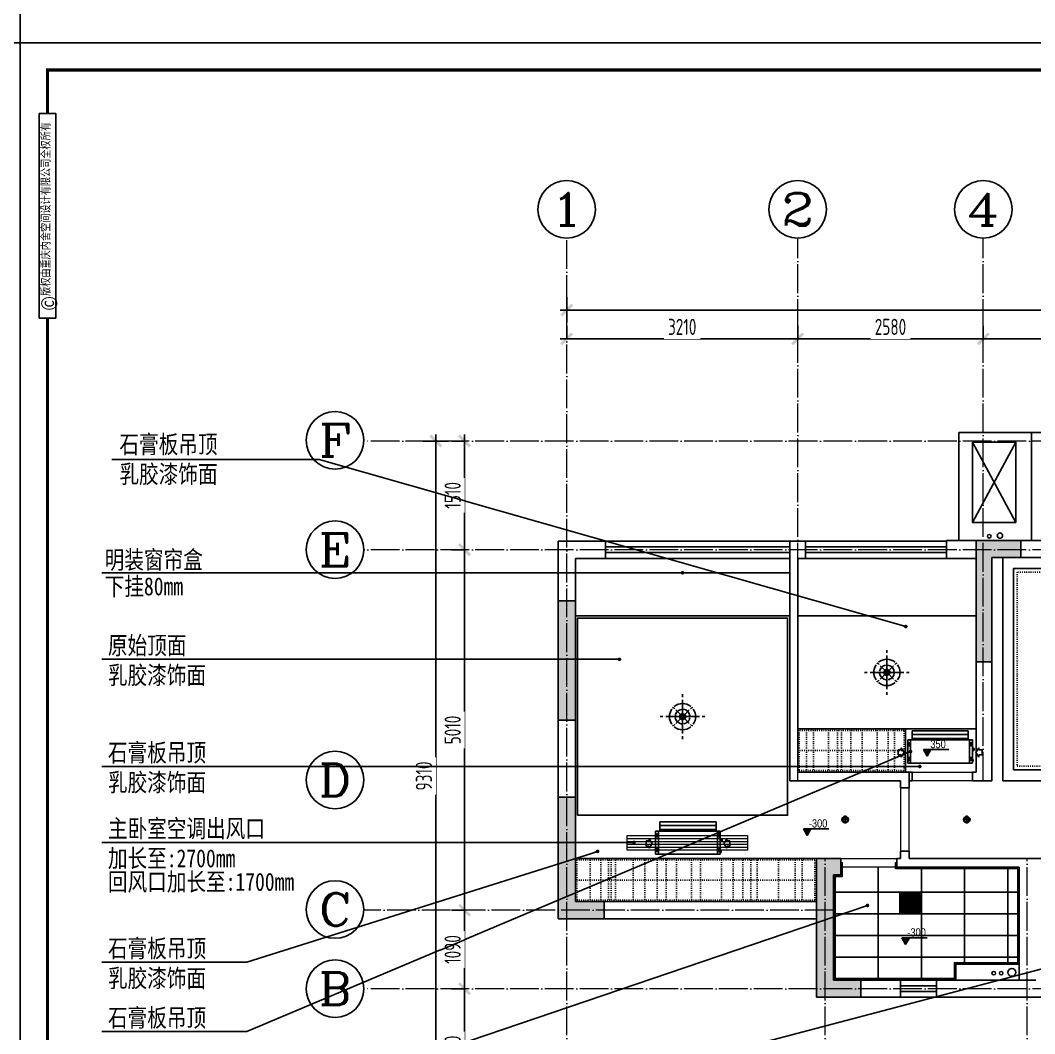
# Model space of a CAD drawing. Header units: inches. Extents: x 600 to 250244, y -404780 to 1000.
# Drawn here: x 154891 to 168992, y -283694 to -269611 of the extents above; entities that cross this region are included whole.
import ezdxf
from ezdxf.enums import TextEntityAlignment as Align

# ---------------------------------------------------------------- set-up
doc = ezdxf.new("R2010")
doc.units = ezdxf.units.IN
doc.header["$MEASUREMENT"] = 0
doc.linetypes.add('ACAD_ISO03W100', pattern=[30, 12, -18])
doc.linetypes.add('DOTE', pattern=[2.42, 2, -0.2, 0.02, -0.2])
for name, color, linetype in [('15开关布置图-YJ', 2, 'Continuous'), ('AXIS', 1, 'Continuous'), ('AXIS_TEXT', 7, 'Continuous'), ('A图框', 7, 'Continuous'), ('D-ARCHI', 250, 'Continuous'), ('EVH 立面填充', 8, 'Continuous'), ('IBS-003-建筑窗框', 3, 'Continuous'), ('IBS-050-建筑文字标注', 50, 'Continuous'), ('IBS-182-原建筑非承重墙', 150, 'Continuous'), ('IBS-200-原建筑承重墙柱', 200, 'Continuous'), ('IBS-63-原建筑窗', 63, 'Continuous'), ('IDS-030-造型完成面(看线)', 30, 'Continuous'), ('IDS-040-固定高家具', 40, 'Continuous'), ('IRC-022-天花设备', 22, 'Continuous'), ('IRC-2-天花灯具', 2, 'Continuous'), ('IRC-30-天花轮廓线', 30, 'Continuous'), ('外标注', 50, 'Continuous')]:
    doc.layers.add(name, color=color, linetype=linetype)
for name, color, linetype, lineweight in [('墙体', 9, 'Continuous', 25), ('天棚材质标注', 2, 'Continuous', 5), ('门', 65, 'Continuous', 13)]:
    doc.layers.add(name, color=color, linetype=linetype, lineweight=lineweight)
doc.styles.add('-宋体', font='SimSun.ttf', dxfattribs={"width": 0.8})
doc.styles.add('04.YBC-外标注3.0', font='SimSun.ttf', dxfattribs={"width": 0.8, "height": 3})
doc.styles.add('_TCH_AXIS', font='COMPLEX', dxfattribs={"bigfont": 'GBCBIG'})
doc.styles.add('COMPLEX', font='COMPLEX')
doc.styles.add('HBA-DIMT', font='ARCHS.SHX', dxfattribs={"width": 0.8})
doc.styles.add('宋体', font='SimSun.ttf', dxfattribs={"width": 0.8})
doc.dimstyles.new('HBA_40', dxfattribs={"dimscale": 50, "dimtxt": 2.5, "dimasz": 0.1, "dimexe": 2, "dimexo": 2.5, "dimgap": 0.6, "dimtad": 1, "dimdec": 0, "dimrnd": 5, "dimzin": 0, "dimtxsty": 'HBA-DIMT', "dimblk": 'HBA_DIMENSION_TICK', "dimblk1": 'HBA_DIMENSION_TICK', "dimblk2": 'HBA_DIMENSION_TICK', "dimcen": 0.125, "dimclrd": 44, "dimclre": 44, "dimclrt": 2, "dimadec": 0, "dimazin": 0, "dimtfac": 1, "dimtdec": 0, "dimtix": 1, "dimtmove": 1, "dimatfit": 3, "dimldrblk": 'HBA_Leader_Dot', "dimfxl": 0, "dimtvp": 1, "dimtfill": 1, "dimtolj": 1, "dimtzin": 0, "dimarcsym": 0})

# ---------------------------------------------------------------- blocks, each defined once
blk = doc.blocks.new('gegeg')
at = {"layer": 'A图框'}
for points in [[(162587, -39218), (162587, -60008), (133187, -60008), (133187, -39218)], [(133431, -40125), (133643, -40125), (133643, -42755), (133431, -42755)]]:
    blk.add_lwpolyline(points, close=True, dxfattribs=at)
at = {"layer": 'A图框', "const_width": 42}
for points in [[(133537, -40125), (133537, -39568), (162237, -39568), (162237, -57908)], [(133537, -57908), (133537, -42755)]]:
    blk.add_lwpolyline(points, dxfattribs=at)
at = {"layer": 'A图框', "rotation": 90, "style": '04.YBC-外标注3.0'}
for s, insert, char_height, width, attachment_point in [('版权由重庆内舍空间设计有限公司全权所有', (133460, -42471), 105, 2420.6, 1), ('©', (133559, -42567), 210, 191.34, 5)]:
    blk.add_mtext(s, dxfattribs=dict(at, insert=insert, char_height=char_height, width=width, attachment_point=attachment_point))
blk = doc.blocks.new('HBA_DIMENSION_TICK')
at = {"color": 0, "linetype": 'ByBlock'}
for p, q in [((-10, 0), (0, 0)), ((0, 0), (10, 0))]:
    blk.add_line(p, q, dxfattribs=at)
at = {"color": 50, "linetype": 'ByBlock'}
blk.add_solid([(-10, -7), (-7, -10), (7, 10), (10, 7)], dxfattribs=at)
blk = doc.blocks.new('*D355')
at = {"layer": 'Defpoints', "color": 0, "transparency": 16777216}
for p in [(165697, -274038), (162487, -274263), (165697, -274263)]:
    blk.add_point(p, dxfattribs=at)
at = {"layer": '外标注', "color": 44, "lineweight": -2, "transparency": 16777216}
for p, q in [((162487, -274038), (162487, -273858)), ((165697, -274038), (165697, -273858)), ((162496, -274038), (165688, -274038))]:
    blk.add_line(p, q, dxfattribs=at)
at = {"layer": '外标注', "color": 44, "lineweight": -2, "transparency": 16777216, "xscale": 9, "yscale": 9, "zscale": 9, "rotation": 180}
blk.add_blockref('HBA_DIMENSION_TICK', (162487, -274038), dxfattribs=at)
at = {"layer": '外标注', "color": 44, "lineweight": -2, "transparency": 16777216, "xscale": 9, "yscale": 9, "zscale": 9}
blk.add_blockref('HBA_DIMENSION_TICK', (165697, -274038), dxfattribs=at)
at = {"layer": '外标注', "color": 2, "transparency": 16777216, "insert": (164092, -273872), "char_height": 225, "attachment_point": 5, "style": 'HBA-DIMT', "bg_fill": 3, "box_fill_scale": 1.25, "bg_fill_color": 256, "bg_fill_true_color": 13158600, "bg_fill_transparency": 0}
blk.add_mtext('\\A1;3210', dxfattribs=at)
blk = doc.blocks.new('HBA_Leader_Dot')
at = {"color": 0, "linetype": 'ByBlock'}
blk.add_line((-5, 0), (-10, 0), dxfattribs=at)
at = {"color": 0, "linetype": 'ByBlock', "const_width": 5}
blk.add_lwpolyline([(-2.5, 0, 1), (2.5, 0, 1)], format="xyb", close=True, dxfattribs=at)
blk = doc.blocks.new('*D356')
at = {"layer": 'Defpoints', "color": 0, "transparency": 16777216}
for p in [(168277, -274038), (165697, -274263), (168277, -274263)]:
    blk.add_point(p, dxfattribs=at)
at = {"layer": '外标注', "color": 44, "lineweight": -2, "transparency": 16777216}
for p, q in [((165697, -274038), (165697, -273858)), ((168277, -274038), (168277, -273858)), ((165706, -274038), (168268, -274038))]:
    blk.add_line(p, q, dxfattribs=at)
at = {"layer": '外标注', "color": 44, "lineweight": -2, "transparency": 16777216, "xscale": 9, "yscale": 9, "zscale": 9, "rotation": 180}
blk.add_blockref('HBA_DIMENSION_TICK', (165697, -274038), dxfattribs=at)
at = {"layer": '外标注', "color": 44, "lineweight": -2, "transparency": 16777216, "xscale": 9, "yscale": 9, "zscale": 9}
blk.add_blockref('HBA_DIMENSION_TICK', (168277, -274038), dxfattribs=at)
at = {"layer": '外标注', "color": 2, "transparency": 16777216, "insert": (166987, -273872), "char_height": 225, "attachment_point": 5, "style": 'HBA-DIMT', "bg_fill": 3, "box_fill_scale": 1.25, "bg_fill_color": 256, "bg_fill_true_color": 13158600, "bg_fill_transparency": 0}
blk.add_mtext('\\A1;2580', dxfattribs=at)
blk = doc.blocks.new('*D357')
at = {"layer": 'Defpoints', "color": 0, "transparency": 16777216}
for p in [(174367, -274038), (168277, -274263), (174367, -274263)]:
    blk.add_point(p, dxfattribs=at)
at = {"layer": '外标注', "color": 44, "lineweight": -2, "transparency": 16777216}
for p, q in [((168277, -274038), (168277, -273858)), ((174367, -274038), (174367, -273858)), ((168286, -274038), (174358, -274038))]:
    blk.add_line(p, q, dxfattribs=at)
at = {"layer": '外标注', "color": 44, "lineweight": -2, "transparency": 16777216, "xscale": 9, "yscale": 9, "zscale": 9, "rotation": 180}
blk.add_blockref('HBA_DIMENSION_TICK', (168277, -274038), dxfattribs=at)
at = {"layer": '外标注', "color": 44, "lineweight": -2, "transparency": 16777216, "xscale": 9, "yscale": 9, "zscale": 9}
blk.add_blockref('HBA_DIMENSION_TICK', (174367, -274038), dxfattribs=at)
at = {"layer": '外标注', "color": 2, "transparency": 16777216, "insert": (171322, -273872), "char_height": 225, "attachment_point": 5, "style": 'HBA-DIMT', "bg_fill": 3, "box_fill_scale": 1.25, "bg_fill_color": 256, "bg_fill_true_color": 13158600, "bg_fill_transparency": 0}
blk.add_mtext('\\A1;6090', dxfattribs=at)
blk = doc.blocks.new('*D359')
at = {"layer": 'Defpoints', "color": 0, "transparency": 16777216}
for p in [(177187, -273638), (162487, -274038), (177187, -274038)]:
    blk.add_point(p, dxfattribs=at)
at = {"layer": '外标注', "color": 44, "lineweight": -2, "transparency": 16777216}
for p, q in [((162487, -273813), (162487, -273458)), ((177187, -273813), (177187, -273458)), ((162496, -273638), (177178, -273638))]:
    blk.add_line(p, q, dxfattribs=at)
at = {"layer": '外标注', "color": 44, "lineweight": -2, "transparency": 16777216, "xscale": 9, "yscale": 9, "zscale": 9, "rotation": 180}
blk.add_blockref('HBA_DIMENSION_TICK', (162487, -273638), dxfattribs=at)
at = {"layer": '外标注', "color": 44, "lineweight": -2, "transparency": 16777216, "xscale": 9, "yscale": 9, "zscale": 9}
blk.add_blockref('HBA_DIMENSION_TICK', (177187, -273638), dxfattribs=at)
at = {"layer": '外标注', "color": 2, "transparency": 16777216, "insert": (169837, -273472), "char_height": 225, "attachment_point": 5, "style": 'HBA-DIMT', "bg_fill": 3, "box_fill_scale": 1.25, "bg_fill_color": 256, "bg_fill_true_color": 13158600, "bg_fill_transparency": 0}
blk.add_mtext('\\A1;14700', dxfattribs=at)
blk = doc.blocks.new('*D360')
at = {"layer": 'Defpoints', "color": 0, "transparency": 16777216}
for p in [(161067, -283069), (161268, -283069), (161268, -284767)]:
    blk.add_point(p, dxfattribs=at)
at = {"layer": '外标注', "color": 44, "lineweight": -2, "transparency": 16777216}
for p, q in [((161067, -283069), (160887, -283069)), ((161067, -284758), (161067, -283078)), ((161067, -284767), (160887, -284767))]:
    blk.add_line(p, q, dxfattribs=at)
at = {"layer": '外标注', "color": 44, "lineweight": -2, "transparency": 16777216, "xscale": 9, "yscale": 9, "zscale": 9}
for p, rotation in [((161067, -283069), 90), ((161067, -284767), 270)]:
    blk.add_blockref('HBA_DIMENSION_TICK', p, dxfattribs=dict(at, rotation=rotation))
at = {"layer": '外标注', "color": 2, "transparency": 16777216, "insert": (160901, -283918), "char_height": 225, "attachment_point": 5, "rotation": 90, "style": 'HBA-DIMT', "bg_fill": 3, "box_fill_scale": 1.25, "bg_fill_color": 256, "bg_fill_true_color": 13158600, "bg_fill_transparency": 0}
blk.add_mtext('\\A1;1700', dxfattribs=at)
blk = doc.blocks.new('*D361')
at = {"layer": 'Defpoints', "color": 0, "transparency": 16777216}
for p in [(161067, -281979), (161268, -281979), (161268, -283069)]:
    blk.add_point(p, dxfattribs=at)
at = {"layer": '外标注', "color": 44, "lineweight": -2, "transparency": 16777216}
for p, q in [((161067, -281979), (160887, -281979)), ((161067, -283060), (161067, -281988)), ((161067, -283069), (160887, -283069))]:
    blk.add_line(p, q, dxfattribs=at)
at = {"layer": '外标注', "color": 44, "lineweight": -2, "transparency": 16777216, "xscale": 9, "yscale": 9, "zscale": 9}
for p, rotation in [((161067, -281979), 90), ((161067, -283069), 270)]:
    blk.add_blockref('HBA_DIMENSION_TICK', p, dxfattribs=dict(at, rotation=rotation))
at = {"layer": '外标注', "color": 2, "transparency": 16777216, "insert": (160901, -282524), "char_height": 225, "attachment_point": 5, "rotation": 90, "style": 'HBA-DIMT', "bg_fill": 3, "box_fill_scale": 1.25, "bg_fill_color": 256, "bg_fill_true_color": 13158600, "bg_fill_transparency": 0}
blk.add_mtext('\\A1;1090', dxfattribs=at)
blk = doc.blocks.new('*D362')
at = {"layer": 'Defpoints', "color": 0, "transparency": 16777216}
for p in [(161067, -276969), (161268, -276969), (161268, -281979)]:
    blk.add_point(p, dxfattribs=at)
at = {"layer": '外标注', "color": 44, "lineweight": -2, "transparency": 16777216}
for p, q in [((161067, -276969), (160887, -276969)), ((161067, -281970), (161067, -276978)), ((161067, -281979), (160887, -281979))]:
    blk.add_line(p, q, dxfattribs=at)
at = {"layer": '外标注', "color": 44, "lineweight": -2, "transparency": 16777216, "xscale": 9, "yscale": 9, "zscale": 9}
for p, rotation in [((161067, -276969), 90), ((161067, -281979), 270)]:
    blk.add_blockref('HBA_DIMENSION_TICK', p, dxfattribs=dict(at, rotation=rotation))
at = {"layer": '外标注', "color": 2, "transparency": 16777216, "insert": (160901, -279474), "char_height": 225, "attachment_point": 5, "rotation": 90, "style": 'HBA-DIMT', "bg_fill": 3, "box_fill_scale": 1.25, "bg_fill_color": 256, "bg_fill_true_color": 13158600, "bg_fill_transparency": 0}
blk.add_mtext('\\A1;5010', dxfattribs=at)
blk = doc.blocks.new('*D363')
at = {"layer": 'Defpoints', "color": 0, "transparency": 16777216}
for p in [(161067, -275458), (161268, -275458), (161268, -276969)]:
    blk.add_point(p, dxfattribs=at)
at = {"layer": '外标注', "color": 44, "lineweight": -2, "transparency": 16777216}
for p, q in [((161067, -275458), (160887, -275458)), ((161067, -276960), (161067, -275467)), ((161067, -276969), (160887, -276969))]:
    blk.add_line(p, q, dxfattribs=at)
at = {"layer": '外标注', "color": 44, "lineweight": -2, "transparency": 16777216, "xscale": 9, "yscale": 9, "zscale": 9}
for p, rotation in [((161067, -275458), 90), ((161067, -276969), 270)]:
    blk.add_blockref('HBA_DIMENSION_TICK', p, dxfattribs=dict(at, rotation=rotation))
at = {"layer": '外标注', "color": 2, "transparency": 16777216, "insert": (160901, -276213), "char_height": 225, "attachment_point": 5, "rotation": 90, "style": 'HBA-DIMT', "bg_fill": 3, "box_fill_scale": 1.25, "bg_fill_color": 256, "bg_fill_true_color": 13158600, "bg_fill_transparency": 0}
blk.add_mtext('\\A1;1510', dxfattribs=at)
blk = doc.blocks.new('*D364')
at = {"layer": 'Defpoints', "color": 0, "transparency": 16777216}
for p in [(160667, -275458), (161067, -275458), (161067, -284767)]:
    blk.add_point(p, dxfattribs=at)
at = {"layer": '外标注', "color": 44, "lineweight": -2, "transparency": 16777216}
for p, q in [((160842, -275458), (160487, -275458)), ((160667, -284758), (160667, -275467)), ((160842, -284767), (160487, -284767))]:
    blk.add_line(p, q, dxfattribs=at)
at = {"layer": '外标注', "color": 44, "lineweight": -2, "transparency": 16777216, "xscale": 9, "yscale": 9, "zscale": 9}
for p, rotation in [((160667, -275458), 90), ((160667, -284767), 270)]:
    blk.add_blockref('HBA_DIMENSION_TICK', p, dxfattribs=dict(at, rotation=rotation))
at = {"layer": '外标注', "color": 2, "transparency": 16777216, "insert": (160501, -280113), "char_height": 225, "attachment_point": 5, "rotation": 90, "style": 'HBA-DIMT', "bg_fill": 3, "box_fill_scale": 1.25, "bg_fill_color": 256, "bg_fill_true_color": 13158600, "bg_fill_transparency": 0}
blk.add_mtext('\\A1;9310', dxfattribs=at)
blk = doc.blocks.new('_AXISO')
blk.add_circle((0, 0), 0.5)
at = {"layer": 'AXIS_TEXT', "style": 'COMPLEX', "width": 1.041667}
blk.add_attdef('A', text='', height=0.56, dxfattribs=at).set_placement((-0.25, -0.28), (0.25, -0.28), align=Align.FIT)
blk = doc.blocks.new('A$C2C253EB8')
at = {"layer": 'IRC-2-天花灯具', "color": 250}
for p, q in [((0, 55), (110, 55)), ((55, 0), (55, 110))]:
    blk.add_line(p, q, dxfattribs=at)
at = {"layer": 'IRC-2-天花灯具', "color": 2}
blk.add_ellipse((55, 55), major_axis=(44, 0), ratio=1, start_param=1.571461413961594, end_param=7.85464672114118, dxfattribs=at)
at = {"layer": 'IRC-2-天花灯具', "color": 251}
blk.add_ellipse((55, 55), major_axis=(33, 0), ratio=1, start_param=1.570667, end_param=7.853852, dxfattribs=at)
blk = doc.blocks.new('A$C677541E1')
at = {"linetype": 'Continuous'}
for p, q in [((611, 1221), (611, 1145)), ((611, 1145), (611, 1221)), ((368, 854), (398, 823)), ((398, 823), (368, 854)), ((611, 1069), (611, 689)), ((611, 689), (611, 1069)), ((823, 823), (854, 854)), ((854, 854), (823, 823)), ((0, 611), (76, 611)), ((76, 611), (0, 611)), ((153, 611), (532, 611)), ((532, 611), (153, 611)), ((428, 793), (580, 642)), ((580, 642), (428, 793)), ((428, 428), (580, 580)), ((580, 580), (428, 428)), ((642, 642), (793, 793)), ((793, 793), (642, 642)), ((642, 580), (793, 428)), ((793, 428), (642, 580)), ((689, 611), (1069, 611)), ((1069, 611), (689, 611)), ((1221, 611), (1145, 611)), ((1145, 611), (1221, 611)), ((368, 368), (398, 398)), ((398, 398), (368, 368)), ((611, 532), (611, 153)), ((611, 153), (611, 532)), ((823, 398), (854, 368)), ((854, 368), (823, 398)), ((611, 76), (611, 0)), ((611, 0), (611, 76))]:
    blk.add_line(p, q, dxfattribs=at)
at = {"linetype": 'Continuous', "extrusion": (0, 0, -1)}
for major_axis, start_param, end_param in [((349, 78), 4.06277, 4.162216), ((349, 78), 4.06277, 4.162216), ((-358, 0), 0.888621, 2.252972), ((-349, 78), 2.120969, 2.220415), ((-349, 78), 2.120969, 2.220415), ((-358, 1), -0.003333, 0.613772), ((358, 1), 2.52782, 3.144925), ((78.3, 0), 0.000513, 6.283698), ((78.3, 1), 3.385592, 4.494095), ((-78.3, 1), -1.352502, -0.243999), ((-39.1, 0.4), 3.131185, 9.41437), ((39.1, 0.4), 3.382419, 4.490922), ((-39.1, 0.4), -1.349329, -0.240826), ((-39.1, 0.4), 1.792263, 2.900766), ((39.1, 0.4), 0.240826, 1.349329), ((-78.3, 1), 1.78909, 2.897593), ((78.3, 1), 0.243999, 1.352502), ((358, 1), -0.613772, 0.003333), ((-358, 1), 3.13826, 3.755365), ((-349, 78), -1.020623, -0.921177), ((-349, 78), -1.020623, -0.921177), ((-358, 0), 4.030214, 5.394564), ((349, 78), 0.921177, 1.020623), ((349, 78), 0.921177, 1.020623)]:
    blk.add_ellipse((611, 611), major_axis=major_axis, ratio=1, start_param=start_param, end_param=end_param, dxfattribs=at)
at = {"linetype": 'Continuous'}
for major_axis, start_param, end_param in [((-171, 105), 0.467757, 0.567203), ((-171, 105), 0.467757, 0.567203), ((-143, 142), 0.886906, 2.251257), ((-144, 140), -0.014456, 0.602649), ((-141, 143), -0.608759, 0.008346), ((-32.1, 30.1), 3.109878, 9.393063), ((-32.1, 30.1), 0.2, 1.308503), ((-14.8, 16.2), 3.186593, 9.469778), ((-31, 31.2), -1.336602, -0.228099), ((-31, 31.2), 1.804991, 2.913494), ((-15.1, 16), 0.25847, 1.366973), ((-146, 139), -0.825662, -0.726216), ((-146, 139), -0.825662, -0.726216), ((-16.1, 15), -1.374959, -0.266456), ((-16.1, 15), 1.766633, 2.875136), ((-15.1, 16), 3.400063, 4.508566), ((-143, 142), 4.028499, 5.392849), ((-32.1, 30.1), 3.341592, 4.450095), ((-144, 140), 3.127137, 3.744242), ((-171, 105), 3.609349, 3.708795), ((-171, 105), 3.609349, 3.708795), ((-146, 139), 2.315931, 2.415377), ((-146, 139), 2.315931, 2.415377), ((-141, 143), 2.532833, 3.149938)]:
    blk.add_ellipse((611, 611), major_axis=major_axis, ratio=1, start_param=start_param, end_param=end_param, dxfattribs=at)
blk = doc.blocks.new('ewrwrewqewer')
at = {"layer": 'IRC-022-天花设备'}
for p, q in [((1808406, 857418), (1808406, 857453)), ((1808406, 857453), (1808448, 857453)), ((1808448, 857453), (1808448, 857483)), ((1808448, 857483), (1808490, 857418)), ((1808539, 857245), (1808539, 857568)), ((1808539, 857268), (1808539, 857568)), ((1809439, 857568), (1808539, 857568)), ((1808552, 857514), (1808539, 857514)), ((1808552, 857501), (1808539, 857501)), ((1808552, 857514), (1808552, 857523)), ((1808552, 857493), (1808552, 857501)), ((1808566, 857493), (1808566, 857523)), ((1808579, 857245), (1808579, 857568)), ((1809399, 857568), (1809399, 857245)), ((1809412, 857493), (1809412, 857523)), ((1809426, 857514), (1809426, 857523)), ((1809426, 857514), (1809439, 857514)), ((1809426, 857501), (1809439, 857501)), ((1809426, 857493), (1809426, 857501)), ((1809439, 857568), (1809439, 857245)), ((1809439, 857541), (1809449, 857541)), ((1809439, 857515), (1809449, 857515)), ((1809449, 857541), (1809449, 857515)), ((1809530, 857483), (1809488, 857418)), ((1809530, 857453), (1809530, 857483)), ((1809572, 857453), (1809530, 857453)), ((1809572, 857418), (1809572, 857453)), ((1808406, 857383), (1808406, 857418)), ((1808448, 857383), (1808406, 857383)), ((1808490, 857418), (1808448, 857353)), ((1808448, 857353), (1808448, 857383)), ((1808552, 857311), (1808539, 857311)), ((1808552, 857320), (1808552, 857311)), ((1808566, 857320), (1808566, 857290)), ((1809412, 857320), (1809412, 857290)), ((1809426, 857320), (1809426, 857311)), ((1809426, 857311), (1809439, 857311)), ((1809439, 857390), (1809459, 857390)), ((1809439, 857385), (1809459, 857385)), ((1809439, 857365), (1809459, 857365)), ((1809439, 857360), (1809459, 857360)), ((1809459, 857390), (1809459, 857360)), ((1809459, 857390), (1809463, 857386)), ((1809459, 857360), (1809463, 857363)), ((1809463, 857386), (1809463, 857363)), ((1809488, 857418), (1809530, 857353)), ((1809530, 857353), (1809530, 857383)), ((1809530, 857383), (1809572, 857383)), ((1809572, 857383), (1809572, 857418)), ((1808552, 857298), (1808539, 857298)), ((1809439, 857245), (1808539, 857245)), ((1808552, 857298), (1808552, 857290)), ((1808599, 857225), (1808599, 857245)), ((1809379, 857225), (1808599, 857225)), ((1808599, 857225), (1808599, 857118)), ((1808599, 857169), (1809379, 857169)), ((1809379, 857225), (1809379, 857245)), ((1809379, 857225), (1809379, 857118)), ((1809426, 857298), (1809439, 857298)), ((1809426, 857298), (1809426, 857290)), ((1809379, 857118), (1808599, 857118))]:
    blk.add_line(p, q, dxfattribs=at)
for centre in [(1808629, 857235), (1808729, 857235), (1808829, 857235), (1808849, 857235), (1808948, 857235), (1809048, 857235), (1809148, 857235), (1809248, 857235), (1809348, 857235)]:
    blk.add_circle(centre, 2.35, dxfattribs=at)
for centre, start, end in [((1808559, 857523), 359.9995, 180), ((1808559, 857493), 180, 0.0316), ((1809419, 857523), 0, 180.0005), ((1809419, 857493), 179.9684, 0), ((1808559, 857320), 359.9684, 180), ((1809419, 857320), 0, 180.0316), ((1808559, 857290), 180, 0.0005), ((1809419, 857290), 179.9995, 0)]:
    blk.add_arc(centre, 6.67, start, end, dxfattribs=at)
blk = doc.blocks.new('A$C61603E42')
at = {"layer": '墙体'}
blk.add_hatch(color=256, dxfattribs=at).paths.add_polyline_path([(85, 0), (171, 157), (0, 157)])
blk.add_line((0, 157), (585, 157), dxfattribs=at)
for points in [[(0, 157), (85, 0)], [(171, 157), (85, 0)]]:
    blk.add_lwpolyline(points, dxfattribs=at)

msp = doc.modelspace()

# ---------------------------------------------------------------- hatches: boundary and pattern name
at = {"layer": 'EVH 立面填充'}
h = msp.add_hatch(color=256, dxfattribs=at)
h.dxf.hatch_style = 1
h.paths.add_polyline_path([(168397.1, -277078.6), (168797.1, -277078.6), (168797.1, -276838.6), (168177.1, -276838.6), (168177.1, -278528.6), (168397.1, -278528.6)])
h = msp.add_hatch(color=256, dxfattribs=at)
h.dxf.hatch_style = 1
h.paths.add_polyline_path([(162367.1, -279338.6), (162607.1, -279338.6), (162607.1, -277678.6), (162367.1, -277678.6)])
h = msp.add_hatch(color=256, dxfattribs=at)
h.dxf.hatch_style = 1
h.paths.add_polyline_path([(162607.1, -281858.6), (162607.1, -280408.6), (162367.1, -280408.6), (162367.1, -282098.6), (163007.1, -282098.6), (163007.1, -281858.6)])
h = msp.add_hatch(color=256, dxfattribs=at)
h.dxf.hatch_style = 1
h.paths.add_polyline_path([(165956.8, -283188.6), (166576.8, -283188.6), (166576.8, -282948.6), (166196.8, -282948.6), (166196.8, -281488.6), (166296.8, -281488.6), (166296.8, -281258.6), (165956.8, -281258.6)])
at = {"layer": 'IRC-2-天花灯具'}
h = msp.add_hatch(dxfattribs=at)
h.set_pattern_fill('ANSI31', color=256, scale=80)
h.set_pattern_definition([(45, (73348.115, -265961.833), (-7.0710678, 7.0710678), [])])
h.paths.add_polyline_path([(167136.8, -282008.6), (167396.8, -282008.6), (167396.8, -281748.6), (167136.8, -281748.6)])

# ---------------------------------------------------------------- linework, layer by layer
at = {"layer": 'D-ARCHI', "color": 251, "linetype": 'DOTE', "lineweight": 5, "ltscale": 200}
for p, q in [((166076.8, -287587), (166076.8, -281258.6)), ((168886.8, -287587), (168886.8, -281258.6))]:
    msp.add_line(p, q, dxfattribs=at)
at = {"layer": 'IBS-003-建筑窗框', "color": 251, "ltscale": 10}
for p, q in [((174487.1, -275338.4), (168947.1, -275338.4)), ((168947.1, -275338.4), (168947.1, -276838.6)), ((163027.1, -276847.6), (165587.1, -276847.6)), ((165807.1, -276848.6), (167767.1, -276848.6)), ((163027.1, -277088.6), (165587.1, -277088.6)), ((165807.1, -277088.6), (167767.1, -277088.6)), ((167126.8, -282948.6), (167626.8, -282948.6)), ((167126.8, -283188.6), (167626.8, -283188.6))]:
    msp.add_line(p, q, dxfattribs=at)
at = {"layer": 'IBS-182-原建筑非承重墙'}
for p, q in [((167937.1, -276838.6), (167937.1, -275338.4)), ((168947.1, -275338.4), (167937.1, -275338.4)), ((168129.1, -276592.3), (168727.3, -275473.5)), ((168727.3, -276592.3), (168129.1, -275473.5)), ((163027.1, -276847.6), (162367.1, -276847.6)), ((162367.1, -277678.6), (162367.1, -276848.6)), ((163027.1, -277088.6), (163027.1, -276847.6)), ((165587.1, -276847.6), (165807.1, -276847.6)), ((165587.1, -280178.6), (165587.1, -276848.6)), ((165807.1, -276847.6), (165807.1, -277088.6)), ((167767.1, -277088.6), (167767.1, -276838.6)), ((167767.1, -276838.6), (168177.1, -276838.6)), ((168797.1, -276838.6), (169307.1, -276838.6)), ((162607.1, -277678.6), (162607.1, -277088.6)), ((162607.1, -277088.6), (163027.1, -277088.6)), ((165697.1, -280058.6), (165697.1, -277088.6)), ((165697.1, -277088.6), (165807.1, -277088.6)), ((168177.1, -277088.6), (167767.1, -277088.6)), ((169307.1, -277078.6), (168797.1, -277078.6)), ((162607.1, -277888.6), (165587.1, -277888.6)), ((168177.1, -277888.6), (165697.1, -277888.6)), ((168177.1, -278528.6), (168177.1, -280058.6)), ((168397.1, -278528.6), (168397.1, -280178.6)), ((162367.1, -280408.6), (162367.1, -279338.6)), ((162607.1, -280408.6), (162607.1, -279338.6)), ((167247.1, -280058.6), (165697.1, -280058.6)), ((167247.1, -280278.6), (167247.1, -280058.6)), ((168127.1, -280178.6), (168127.1, -280058.6)), ((168127.1, -280058.6), (168177.1, -280058.6)), ((167127.1, -280178.6), (165587.1, -280178.6)), ((167127.1, -280278.6), (167127.1, -280178.6)), ((167247.1, -280278.6), (167127.1, -280278.6)), ((168397.1, -280178.6), (168127.1, -280178.6)), ((167246.8, -281158.6), (167126.8, -281158.6)), ((167126.8, -281158.6), (167126.8, -281258.6)), ((167246.8, -281258.6), (167246.8, -281158.6)), ((167126.8, -281258.6), (167076.8, -281258.6)), ((167076.8, -281258.6), (167076.8, -281378.6)), ((170896.8, -281258.6), (167246.8, -281258.6)), ((167076.8, -281378.6), (168776.8, -281378.6)), ((168776.8, -281378.6), (168776.8, -282948.6)), ((165956.8, -281858.6), (163007.1, -281858.6)), ((165956.8, -282098.6), (163007.1, -282098.6)), ((167896.8, -282728.6), (167896.8, -282948.6)), ((168776.8, -282728.6), (167896.8, -282728.6)), ((166576.8, -282948.6), (167126.8, -282948.6)), ((167126.8, -282948.6), (167126.8, -283188.6)), ((169006.8, -282948.6), (167626.8, -282948.6)), ((167626.8, -282948.6), (167626.8, -283188.6)), ((167126.8, -283188.6), (166576.8, -283188.6)), ((170086.8, -283188.6), (167626.8, -283188.6))]:
    msp.add_line(p, q, dxfattribs=at)
for points in [[(168129.1, -275473.5), (168727.3, -275473.5), (168727.3, -276592.3), (168129.1, -276592.3)], [(167247.1, -280058.6), (167287.1, -280058.6), (167287.1, -280178.6), (167247.1, -280178.6)]]:
    msp.add_lwpolyline(points, close=True, dxfattribs=at)
for centre, radius in [((168359.3, -276780.7), 25), ((168508.2, -276772.1), 37.5), ((168422.5, -282853.4), 25), ((168525.8, -282853.4), 25), ((168673.9, -282842), 55)]:
    msp.add_circle(centre, radius, dxfattribs=at)
at = {"layer": 'IBS-200-原建筑承重墙柱', "ltscale": 0.02}
for p, q in [((168177.1, -278528.6), (168177.1, -276838.6)), ((168797.1, -276838.6), (168177.1, -276838.6)), ((168797.1, -276838.6), (168797.1, -277078.6)), ((168397.1, -277078.6), (168397.1, -278528.6)), ((168397.1, -277078.6), (168797.1, -277078.6)), ((162367.1, -277678.6), (162607.1, -277678.6)), ((162367.1, -279338.6), (162367.1, -277678.6)), ((162607.1, -277678.6), (162607.1, -279338.6)), ((168397.1, -278528.6), (168177.1, -278528.6)), ((162367.1, -279338.6), (162607.1, -279338.6)), ((162607.1, -280408.6), (162367.1, -280408.6)), ((162367.1, -280408.6), (162367.1, -282098.6)), ((162607.1, -280408.6), (162607.1, -281858.6)), ((166296.8, -281258.6), (165956.8, -281258.6)), ((165956.8, -281258.6), (165956.8, -283188.6)), ((166296.8, -281258.6), (166296.8, -281488.6)), ((166296.8, -281488.6), (166196.8, -281488.6)), ((166196.8, -281488.6), (166196.8, -282948.6)), ((163007.1, -281858.6), (162607.1, -281858.6)), ((163007.1, -282098.6), (163007.1, -281858.6)), ((163007.1, -282098.6), (162367.1, -282098.6)), ((166576.8, -282948.6), (166196.8, -282948.6)), ((166576.8, -282948.6), (166576.8, -283188.6)), ((166576.8, -283188.6), (165956.8, -283188.6))]:
    msp.add_line(p, q, dxfattribs=at)
at = {"layer": 'IBS-63-原建筑窗'}
for p, q in [((163027.1, -276927.6), (165587.1, -276927.6)), ((165807.1, -276928.6), (167767.1, -276928.6)), ((163027.1, -277008.6), (165587.1, -277008.6)), ((165807.1, -277008.6), (167767.1, -277008.6)), ((167126.8, -283028.6), (167626.8, -283028.6)), ((167126.8, -283108.6), (167626.8, -283108.6))]:
    msp.add_line(p, q, dxfattribs=at)
at = {"layer": 'IDS-030-造型完成面(看线)'}
msp.add_lwpolyline([(167076.8, -281318.6), (167056.8, -281318.6), (167056.8, -281398.6), (168756.8, -281398.6), (168756.8, -282708.6), (167876.8, -282708.6), (167876.8, -282928.6), (166216.8, -282928.6), (166216.8, -281508.6), (166316.8, -281508.6), (166316.8, -281318.6), (166296.8, -281318.6)], dxfattribs=at)
at = {"layer": 'IDS-040-固定高家具'}
for p, q in [((167197.1, -279458.6), (165697.1, -279458.6)), ((167197.1, -280058.6), (167197.1, -279458.6)), ((165956.8, -281258.6), (162607.1, -281258.6))]:
    msp.add_line(p, q, dxfattribs=at)
at = {"layer": 'IDS-040-固定高家具', "linetype": 'ACAD_ISO03W100'}
for p, q in [((165820.5, -279478.6), (165820.5, -280038.6)), ((165915.5, -279478.6), (165915.5, -280038.6)), ((166125.8, -279478.6), (166125.8, -280038.6)), ((166249.6, -279478.6), (166249.6, -280038.6)), ((166307.2, -279478.6), (166307.2, -280038.6)), ((166433.9, -279478.6), (166433.9, -280038.6)), ((166595.2, -279478.6), (166595.2, -280038.6)), ((166799.7, -279478.6), (166799.7, -280038.6)), ((166955.2, -279478.6), (166955.2, -280038.6)), ((167044.5, -279478.6), (167044.5, -280038.6)), ((167177.1, -279758.6), (165717.1, -279758.6)), ((162814.2, -281278.6), (162814.2, -281838.6)), ((162962.9, -281278.6), (162962.9, -281838.6)), ((163067, -281278.6), (163067, -281838.6)), ((163104.2, -281278.6), (163104.2, -281838.6)), ((163163.7, -281278.6), (163163.7, -281838.6)), ((163409.1, -281278.6), (163409.1, -281838.6)), ((163572.7, -281278.6), (163572.7, -281838.6)), ((163743.7, -281278.6), (163743.7, -281838.6)), ((163870.2, -281278.6), (163870.2, -281838.6)), ((164011.5, -281278.6), (164011.5, -281838.6)), ((164219.7, -281278.6), (164219.7, -281838.6)), ((164346.1, -281278.6), (164346.1, -281838.6)), ((164636.1, -281278.6), (164636.1, -281838.6)), ((164799.7, -281278.6), (164799.7, -281838.6)), ((164933.6, -281278.6), (164933.6, -281838.6)), ((165045.2, -281278.6), (165045.2, -281838.6)), ((165134.4, -281278.6), (165134.4, -281838.6)), ((165431.9, -281278.6), (165431.9, -281838.6)), ((165662.4, -281278.6), (165662.4, -281838.6)), ((165759.1, -281278.6), (165759.1, -281838.6)), ((165936.8, -281558.6), (162627.1, -281558.6))]:
    msp.add_line(p, q, dxfattribs=at)
for points in [[(165717.1, -280038.6), (167177.1, -280038.6), (167177.1, -279478.6), (165717.1, -279478.6)], [(162627.1, -281838.6), (165936.8, -281838.6), (165936.8, -281278.6), (162627.1, -281278.6)]]:
    msp.add_lwpolyline(points, close=True, dxfattribs=at)
at = {"layer": 'IRC-2-天花灯具'}
msp.add_line((167116.8, -282028.6), (167116.8, -281728.6), dxfattribs=at)
at = {"layer": 'IRC-2-天花灯具', "linetype": 'ACAD_ISO03W100'}
msp.add_lwpolyline([(168747.1, -279978.6), (173717.1, -279978.6), (173717.1, -277278.6), (168747.1, -277278.6)], close=True, dxfattribs=at)
at = {"layer": 'IRC-2-天花灯具'}
for points in [[(167416.8, -281728.6), (167416.8, -282028.6), (166816.8, -282028.6), (166816.8, -281728.6)], [(167136.8, -282008.6), (167396.8, -282008.6), (167396.8, -281748.6), (167136.8, -281748.6)]]:
    msp.add_lwpolyline(points, close=True, dxfattribs=at)
at = {"layer": 'IRC-30-天花轮廓线'}
for p, q in [((168547.1, -277078.6), (168547.1, -280178.6)), ((162607.1, -277288.6), (165587.1, -277288.6)), ((167197.1, -279458.6), (168177.1, -279458.6)), ((168547.1, -280178.6), (173917.1, -280178.6)), ((166816.8, -282928.6), (166816.8, -281378.6)), ((167416.8, -282928.6), (167416.8, -281398.6)), ((168016.8, -282708.6), (168016.8, -281398.6)), ((168616.8, -282708.6), (168616.8, -281398.6)), ((168756.8, -281728.6), (166216.8, -281728.6)), ((168756.8, -282028.6), (166216.8, -282028.6)), ((168756.8, -282328.6), (166216.8, -282328.6)), ((168756.8, -282628.6), (166216.8, -282628.6))]:
    msp.add_line(p, q, dxfattribs=at)
for points in [[(168697.1, -280028.6), (173767.1, -280028.6), (173767.1, -277228.6), (168697.1, -277228.6)], [(162637.1, -280658.6), (165557.1, -280658.6), (165557.1, -277918.6), (162637.1, -277918.6)]]:
    msp.add_lwpolyline(points, close=True, dxfattribs=at)
at = {"layer": '天棚材质标注', "color": 1}
for p, q in [((163328.7, -280983.7), (164999.2, -280983.7)), ((163328.7, -281023.7), (164999.2, -281023.7)), ((163328.7, -281060), (164999.2, -281060)), ((163328.7, -281100), (164999.2, -281100))]:
    msp.add_line(p, q, dxfattribs=at)
msp.add_lwpolyline([(163328.7, -280941.8), (164999.2, -280941.8), (164999.2, -281141.8), (163328.7, -281141.8)], close=True, dxfattribs=at)
at = {"layer": '门', "color": 8, "lineweight": 5}
for points in [[(167287.1, -280058.6), (168127.1, -280058.6), (168127.1, -280178.6), (167287.1, -280178.6)], [(167126.8, -281158.6), (167247.1, -281158.6), (167247.1, -280278.6), (167126.8, -280278.6)], [(167076.8, -281378.6), (166296.8, -281378.6), (166296.8, -281258.6), (167076.8, -281258.6)]]:
    msp.add_lwpolyline(points, close=True, dxfattribs=at)

# ---------------------------------------------------------------- block references
at = {"layer": '15开关布置图-YJ', "color": 2}
for p, xscale, yscale, zscale in [((10904.9, -205051), 1.081083904073584, 1.081083904073584, 1.081083904073584), ((-20880, -227526.4), 1.081091401797356, 1.081091401797356, 1.081091401797356)]:
    msp.add_blockref('gegeg', p, dxfattribs=dict(at, xscale=xscale, yscale=yscale, zscale=zscale))
at = {"layer": 'AXIS'}
ref = msp.add_blockref('_AXISO', (162487.1, -272238.4), dxfattribs=dict(at, xscale=800, yscale=800, zscale=800))
ref.add_attrib('A', '1', dxfattribs={"layer": 'AXIS_TEXT', "height": 452.5, "style": '_TCH_AXIS', "width": 2.333333}).set_placement((162260.8, -272464.7), (162713.3, -272464.7), align=Align.FIT)
ref = msp.add_blockref('_AXISO', (165697.1, -272238.4), dxfattribs=dict(at, xscale=800, yscale=800, zscale=800))
ref.add_attrib('A', '2', dxfattribs={"layer": 'AXIS_TEXT', "height": 452.5, "style": '_TCH_AXIS', "width": 1.5}).set_placement((165470.8, -272464.7), (165923.3, -272464.7), align=Align.FIT)
ref = msp.add_blockref('_AXISO', (168277.1, -272238.4), dxfattribs=dict(at, xscale=800, yscale=800, zscale=800))
ref.add_attrib('A', '4', dxfattribs={"layer": 'AXIS_TEXT', "height": 452.5, "style": '_TCH_AXIS', "width": 1.3125}).set_placement((168050.8, -272464.7), (168503.3, -272464.7), align=Align.FIT)
ref = msp.add_blockref('_AXISO', (159267.2, -275448.4), dxfattribs=dict(at, xscale=800, yscale=800, zscale=800))
ref.add_attrib('A', 'F', dxfattribs={"layer": 'AXIS_TEXT', "height": 452.5, "style": '_TCH_AXIS', "width": 1.3125}).set_placement((159040.9, -275674.7), (159493.5, -275674.7), align=Align.FIT)
ref = msp.add_blockref('_AXISO', (159267.1, -276968.6), dxfattribs=dict(at, xscale=800, yscale=800, zscale=800))
ref.add_attrib('A', 'E', dxfattribs={"layer": 'AXIS_TEXT', "height": 452.5, "style": '_TCH_AXIS', "width": 1.3125}).set_placement((159040.8, -277194.9), (159493.3, -277194.9), align=Align.FIT)
ref = msp.add_blockref('_AXISO', (159267.1, -280168.4), dxfattribs=dict(at, xscale=800, yscale=800, zscale=800))
ref.add_attrib('A', 'D', dxfattribs={"layer": 'AXIS_TEXT', "height": 452.5, "style": '_TCH_AXIS', "width": 1.235294}).set_placement((159040.8, -280394.7), (159493.3, -280394.7), align=Align.FIT)
ref = msp.add_blockref('_AXISO', (159267.1, -281968.4), dxfattribs=dict(at, xscale=800, yscale=800, zscale=800))
ref.add_attrib('A', 'C', dxfattribs={"layer": 'AXIS_TEXT', "height": 452.5, "style": '_TCH_AXIS', "width": 1.4}).set_placement((159040.8, -282194.7), (159493.3, -282194.7), align=Align.FIT)
ref = msp.add_blockref('_AXISO', (159267.1, -283068.6), dxfattribs=dict(at, xscale=800, yscale=800, zscale=800))
ref.add_attrib('A', 'B', dxfattribs={"layer": 'AXIS_TEXT', "height": 452.5, "style": '_TCH_AXIS', "width": 1.235294}).set_placement((159040.8, -283294.9), (159493.3, -283294.9), align=Align.FIT)
at = {"layer": 'IBS-050-建筑文字标注', "color": 160, "linetype": 'ByBlock', "xscale": 0.6, "yscale": 0.6, "zscale": 0.6}
for p in [(167445.1, -279839.7), (165777.6, -280942), (167146.5, -282456.7)]:
    msp.add_blockref('A$C61603E42', p, dxfattribs=at)
at = {"layer": 'IRC-022-天花设备', "color": 250, "xscale": -1, "rotation": 180}
for p in [(-1641312.9, 577632.6), (-1644817.2, 576366.9)]:
    msp.add_blockref('ewrwrewqewer', p, dxfattribs=at)
at = {"layer": 'IRC-2-天花灯具', "xscale": 0.509157656016598, "yscale": 0.509157656016598, "zscale": 0.509157656016598}
for p in [(166626.2, -278984.5), (163786.2, -279599.5)]:
    msp.add_blockref('A$C677541E1', p, dxfattribs=at)
at = {"layer": 'IRC-2-天花灯具', "xscale": -1, "rotation": 180}
for p in [(166301.9, -280663.6), (167992.2, -280663.6)]:
    msp.add_blockref('A$C2C253EB8', p, dxfattribs=at)

# ---------------------------------------------------------------- texts
at = {"layer": '15开关布置图-YJ', "color": 241, "style": '宋体', "width": 0.8}
for s, p in [('石膏板吊顶', (156269.8, -275628.4)), ('乳胶漆饰面', (156269.8, -276042.6)), ('明装窗帘盒', (156065, -277233.2)), ('下挂80mm', (156065, -277602)), ('原始顶面', (156109.6, -278423)), ('乳胶漆饰面', (156109.6, -278837.2)), ('石膏板吊顶', (156109.6, -279912.5)), ('乳胶漆饰面', (156109.6, -280326.8)), ('主卧室空调出风口', (156109.6, -280967.2)), ('加长至:2700mm', (156109.6, -281381.4)), ('回风口加长至:1700mm', (156109.6, -281708.2)), ('石膏板吊顶', (156109.6, -282633.9)), ('乳胶漆饰面', (156109.6, -283048.1)), ('石膏板吊顶', (156109.6, -283597.7))]:
    msp.add_text(s, height=250, dxfattribs=at).set_placement(p)
at = {"layer": 'IBS-050-建筑文字标注', "linetype": 'ByBlock', "char_height": 115, "width": 1928.171, "attachment_point": 5, "style": '-宋体'}
for s, insert in [('{\\fArial Unicode MS|b0|i0|c0|p0;350}', (167648.5, -279670.3)), ('{\\fArial Unicode MS|b0|i0|c0|p0;-300}', (165981, -280772.6)), ('{\\fArial Unicode MS|b0|i0|c0|p0;-300}', (167349.9, -282287.3))]:
    msp.add_mtext(s, dxfattribs=dict(at, insert=insert))

# ---------------------------------------------------------------- dimensions: what is measured, and where the dimension line sits
at = {"layer": '外标注'}
dim = msp.add_linear_dim(base=(165697.1, -274038.4), p1=(162487.1, -274263), p2=(165697.1, -274263), dimstyle='HBA_40', override={"dimscale": 90, "dimfxl": 200, "dimfxlon": 1}, dxfattribs=at)
dim.commit()
dim.dimension.update_dxf_attribs({"geometry": '*D355', "text_midpoint": (164092.1, -273871.9)})
dim = msp.add_linear_dim(base=(161067.1, -283068.6), p1=(161268.2, -284767), p2=(161268.2, -283068.6), angle=270, dimstyle='HBA_40', override={"dimscale": 90, "dimfxl": 200, "dimfxlon": 1}, dxfattribs=at)
dim.commit()
dim.dimension.update_dxf_attribs({"geometry": '*D360', "text_midpoint": (160900.6, -283917.8)})

# ---------------------------------------------------------------- next in the draw order: dimensions: what is measured, and where the dimension line sits
dim = msp.add_linear_dim(base=(168277.1, -274038.4), p1=(165697.1, -274263), p2=(168277.1, -274263), dimstyle='HBA_40', override={"dimscale": 90, "dimfxl": 200, "dimfxlon": 1}, dxfattribs=at)
dim.commit()
dim.dimension.update_dxf_attribs({"geometry": '*D356', "text_midpoint": (166987.1, -273871.9)})
dim = msp.add_linear_dim(base=(161067.1, -281978.6), p1=(161268.2, -283068.6), p2=(161268.2, -281978.6), angle=270, dimstyle='HBA_40', override={"dimscale": 90, "dimfxl": 200, "dimfxlon": 1}, dxfattribs=at)
dim.commit()
dim.dimension.update_dxf_attribs({"geometry": '*D361', "text_midpoint": (160900.6, -282523.6)})

# ---------------------------------------------------------------- next in the draw order: dimensions: what is measured, and where the dimension line sits
dim = msp.add_linear_dim(base=(174367.1, -274038.4), p1=(168277.1, -274263), p2=(174367.1, -274263), dimstyle='HBA_40', override={"dimscale": 90, "dimfxl": 200, "dimfxlon": 1}, dxfattribs=at)
dim.commit()
dim.dimension.update_dxf_attribs({"geometry": '*D357', "text_midpoint": (171322.1, -273871.9)})
dim = msp.add_linear_dim(base=(161067.1, -276968.6), p1=(161268.2, -281978.6), p2=(161268.2, -276968.6), angle=270, dimstyle='HBA_40', override={"dimscale": 90, "dimfxl": 200, "dimfxlon": 1}, dxfattribs=at)
dim.commit()
dim.dimension.update_dxf_attribs({"geometry": '*D362', "text_midpoint": (160900.6, -279473.6)})

# ---------------------------------------------------------------- next in the draw order: dimensions: what is measured, and where the dimension line sits
dim = msp.add_linear_dim(base=(177187.1, -273638.4), p1=(162487.1, -274038.4), p2=(177187.1, -274038.4), dimstyle='HBA_40', override={"dimscale": 90, "dimfxl": 200, "dimfxlon": 1}, dxfattribs=at)
dim.commit()
dim.dimension.update_dxf_attribs({"geometry": '*D359', "text_midpoint": (169837.1, -273471.9)})
dim = msp.add_linear_dim(base=(161067.1, -275458.4), p1=(161268.2, -276968.6), p2=(161268.2, -275458.4), angle=270, dimstyle='HBA_40', override={"dimscale": 90, "dimfxl": 200, "dimfxlon": 1}, dxfattribs=at)
dim.commit()
dim.dimension.update_dxf_attribs({"geometry": '*D363', "text_midpoint": (160900.6, -276213.5)})

# ---------------------------------------------------------------- next in the draw order: linework, layer by layer
at = {"layer": 'D-ARCHI', "color": 251, "linetype": 'DOTE', "lineweight": 5, "ltscale": 200}
for p, q in [((162487.1, -287587), (162487.1, -272638.4)), ((165697.1, -280178.6), (165697.1, -272638.4)), ((168277.1, -280178.6), (168277.1, -272638.4))]:
    msp.add_line(p, q, dxfattribs=at)

# ---------------------------------------------------------------- next in the draw order: dimensions: what is measured, and where the dimension line sits
at = {"layer": '外标注'}
dim = msp.add_linear_dim(base=(160667.1, -275458.4), p1=(161067.1, -284767), p2=(161067.1, -275458.4), angle=90, dimstyle='HBA_40', override={"dimscale": 90, "dimfxl": 200, "dimfxlon": 1}, dxfattribs=at)
dim.commit()
dim.dimension.update_dxf_attribs({"geometry": '*D364', "text_midpoint": (160500.6, -280112.7)})

# ---------------------------------------------------------------- next in the draw order: linework, layer by layer
at = {"layer": 'D-ARCHI', "color": 251, "linetype": 'DOTE', "lineweight": 5, "ltscale": 200}
for p, q in [((180007.1, -275458.4), (159679.8, -275458.4)), ((180007.1, -276968.6), (159667.1, -276968.6)), ((166196.8, -281978.6), (159679.8, -281978.6)), ((180007.1, -283068.6), (159679.8, -283068.6))]:
    msp.add_line(p, q, dxfattribs=at)

# ---------------------------------------------------------------- next in the draw order: block references
at = {"layer": '15开关布置图-YJ', "color": 2, "xscale": 1.081091401797356, "yscale": 1.081091401797356, "zscale": 1.081091401797356}
msp.add_blockref('gegeg', (10904.1, -227526.4), dxfattribs=at)

# ---------------------------------------------------------------- next in the draw order: leaders
at = {"layer": 'IRC-30-天花轮廓线'}
msp.add_leader([(167199.5, -278036), (159047.7, -275715.7), (156165.2, -275715.7)], dimstyle='HBA_40', override={"dimgap": 0.6, "dimtad": 0}, dxfattribs=at)
at = {"layer": '天棚材质标注', "color": 6}
for points in [[(164097.1, -277288.6), (156024.5, -277288.6)], [(163219.6, -278491.6), (156024.5, -278491.6)], [(167266, -279773.7), (158041.6, -283664.8), (156024.5, -283664.8)], [(167393.9, -279981.2), (156024.5, -279981.2)], [(163421.4, -281035.8), (156024.5, -281035.8)], [(162917.4, -281161.3), (158041.6, -282701), (156024.5, -282701)], [(166666.3, -281912), (158076, -284831.4), (156058.8, -284831.4)], [(169163.6, -282773.4), (158076, -285692.8), (156058.8, -285692.8)]]:
    msp.add_leader(points, dimstyle='HBA_40', override={"dimgap": 0.6, "dimtad": 0}, dxfattribs=at)

doc.saveas('drawing.dxf')
